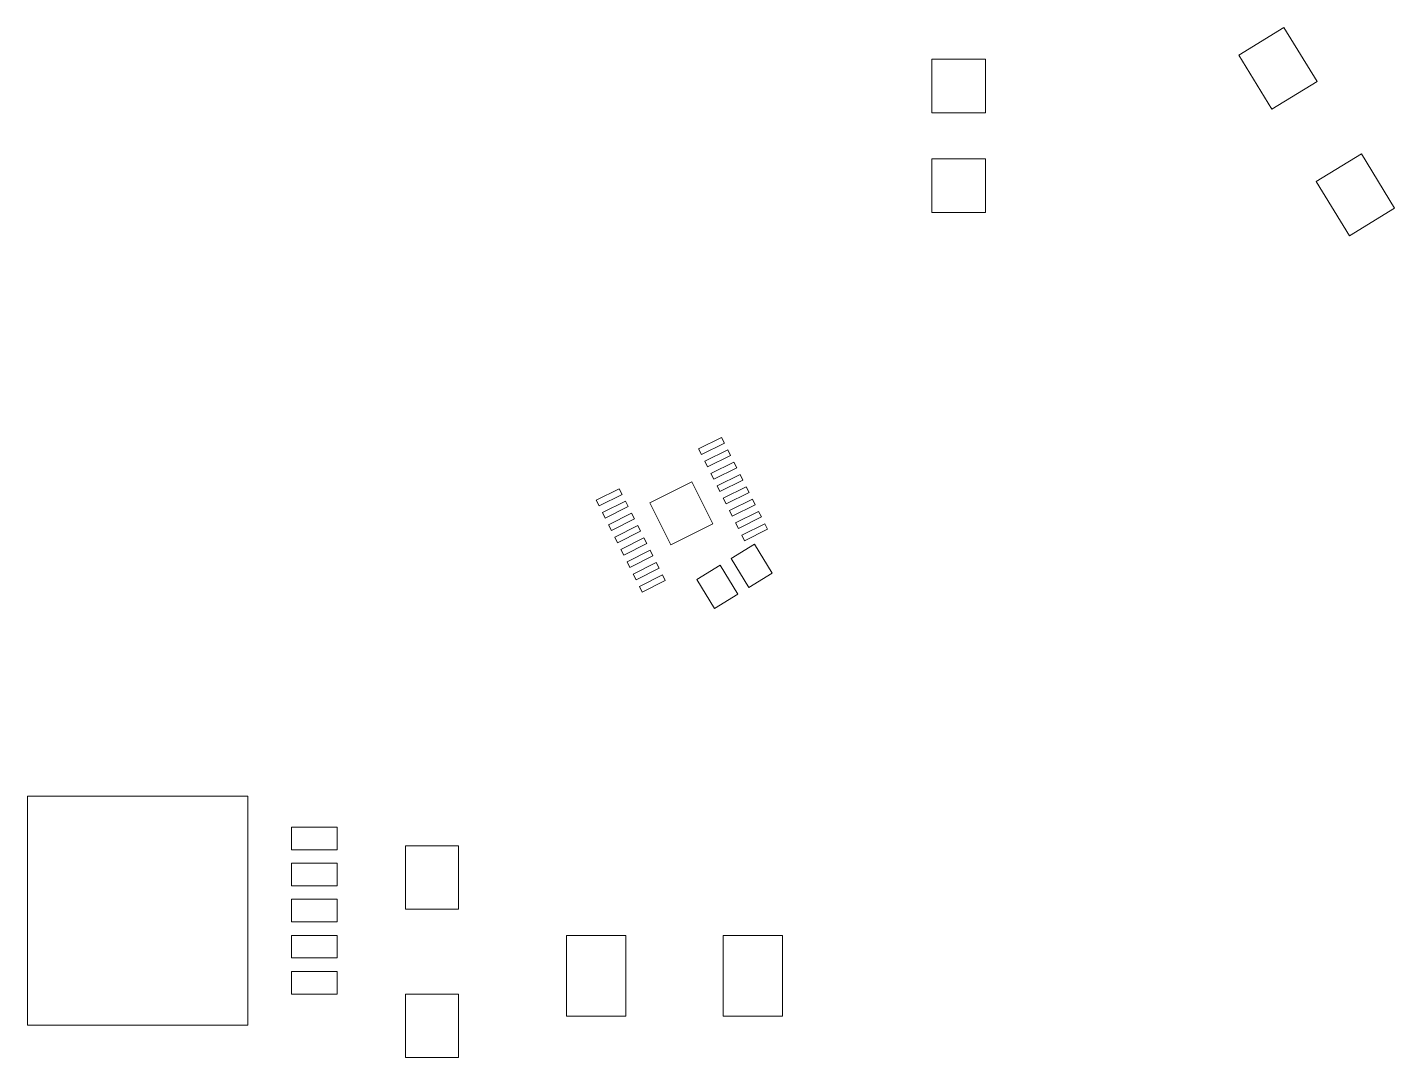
# Model space of a CAD drawing. Header units: inches. Extents: x 72.3 to 136.8, y 123.9 to 172.5.
import ezdxf

# ---------------------------------------------------------------- set-up
doc = ezdxf.new("R2010")
doc.units = ezdxf.units.IN
doc.header["$MEASUREMENT"] = 0
doc.layers.add('Calque 1', color=7, linetype='Continuous')

# ---------------------------------------------------------------- blocks, each defined once
blk = doc.blocks.new('block 2')
at = {"layer": 'Calque 1', "lineweight": 0}
for points in [[(133.168, 169.95), (131.601, 172.508), (129.469, 171.202), (131.036, 168.644), (133.168, 169.95)], [(117.523, 168.468), (117.523, 171.008), (114.983, 171.008), (114.983, 168.468), (117.523, 168.468)], [(136.825, 163.982), (135.258, 166.54), (133.126, 165.234), (134.694, 162.676), (136.825, 163.982)], [(114.983, 166.309), (114.983, 163.769), (117.523, 163.769), (117.523, 166.309), (114.983, 166.309)], [(104.118, 152.346), (105.205, 152.89), (105.072, 153.156), (103.985, 152.612), (104.118, 152.346)], [(104.409, 151.765), (105.496, 152.309), (105.363, 152.575), (104.276, 152.031), (104.409, 151.765)], [(104.7, 151.184), (105.787, 151.728), (105.653, 151.994), (104.567, 151.45), (104.7, 151.184)], [(103.667, 151.068), (101.68, 150.073), (102.675, 148.086), (104.662, 149.081), (103.667, 151.068)], [(104.991, 150.603), (106.078, 151.147), (105.945, 151.413), (104.858, 150.869), (104.991, 150.603)], [(99.289, 149.928), (100.376, 150.472), (100.243, 150.739), (99.156, 150.194), (99.289, 149.928)], [(105.282, 150.021), (106.369, 150.566), (106.236, 150.832), (105.149, 150.287), (105.282, 150.021)], [(99.58, 149.347), (100.667, 149.891), (100.534, 150.157), (99.447, 149.613), (99.58, 149.347)], [(105.573, 149.44), (106.66, 149.984), (106.527, 150.25), (105.44, 149.706), (105.573, 149.44)], [(105.864, 148.859), (106.951, 149.403), (106.818, 149.669), (105.731, 149.125), (105.864, 148.859)], [(99.872, 148.766), (100.958, 149.31), (100.825, 149.576), (99.738, 149.032), (99.872, 148.766)], [(106.155, 148.278), (107.242, 148.822), (107.109, 149.088), (106.022, 148.544), (106.155, 148.278)], [(100.163, 148.185), (101.249, 148.729), (101.116, 148.995), (100.03, 148.451), (100.163, 148.185)], [(100.454, 147.604), (101.541, 148.148), (101.407, 148.414), (100.32, 147.869), (100.454, 147.604)], [(100.745, 147.023), (101.832, 147.567), (101.698, 147.832), (100.611, 147.288), (100.745, 147.023)], [(106.628, 148.122), (105.519, 147.442), (106.355, 146.078), (107.464, 146.757), (106.628, 148.122)], [(101.036, 146.441), (102.123, 146.985), (101.989, 147.252), (100.903, 146.707), (101.036, 146.441)], [(105.008, 147.129), (103.899, 146.45), (104.735, 145.085), (105.844, 145.765), (105.008, 147.129)], [(101.327, 145.86), (102.414, 146.404), (102.28, 146.67), (101.194, 146.126), (101.327, 145.86)], [(72.319, 136.23), (72.319, 125.43), (82.729, 125.43), (82.729, 136.23), (72.319, 136.23)], [(84.776, 134.767), (84.776, 133.7), (86.935, 133.7), (86.935, 134.767), (84.776, 134.767)], [(92.667, 130.891), (92.667, 133.891), (90.167, 133.891), (90.167, 130.891), (92.667, 130.891)], [(84.776, 133.065), (84.776, 131.999), (86.935, 131.999), (86.935, 133.065), (84.776, 133.065)], [(84.776, 131.364), (84.776, 130.297), (86.935, 130.297), (86.935, 131.364), (84.776, 131.364)], [(84.776, 129.662), (84.776, 128.595), (86.935, 128.595), (86.935, 129.662), (84.776, 129.662)], [(100.55, 129.65), (97.75, 129.65), (97.75, 125.85), (100.55, 125.85), (100.55, 129.65)], [(107.951, 129.65), (105.151, 129.65), (105.151, 125.85), (107.951, 125.85), (107.951, 129.65)], [(84.776, 127.96), (84.776, 126.893), (86.935, 126.893), (86.935, 127.96), (84.776, 127.96)], [(92.667, 123.891), (92.667, 126.891), (90.167, 126.891), (90.167, 123.891), (92.667, 123.891)]]:
    blk.add_lwpolyline(points, dxfattribs=at)

msp = doc.modelspace()

# ---------------------------------------------------------------- block references
at = {"layer": 'Calque 1'}
msp.add_blockref('block 2', (0, 0), dxfattribs=at)

doc.saveas('drawing.dxf')
